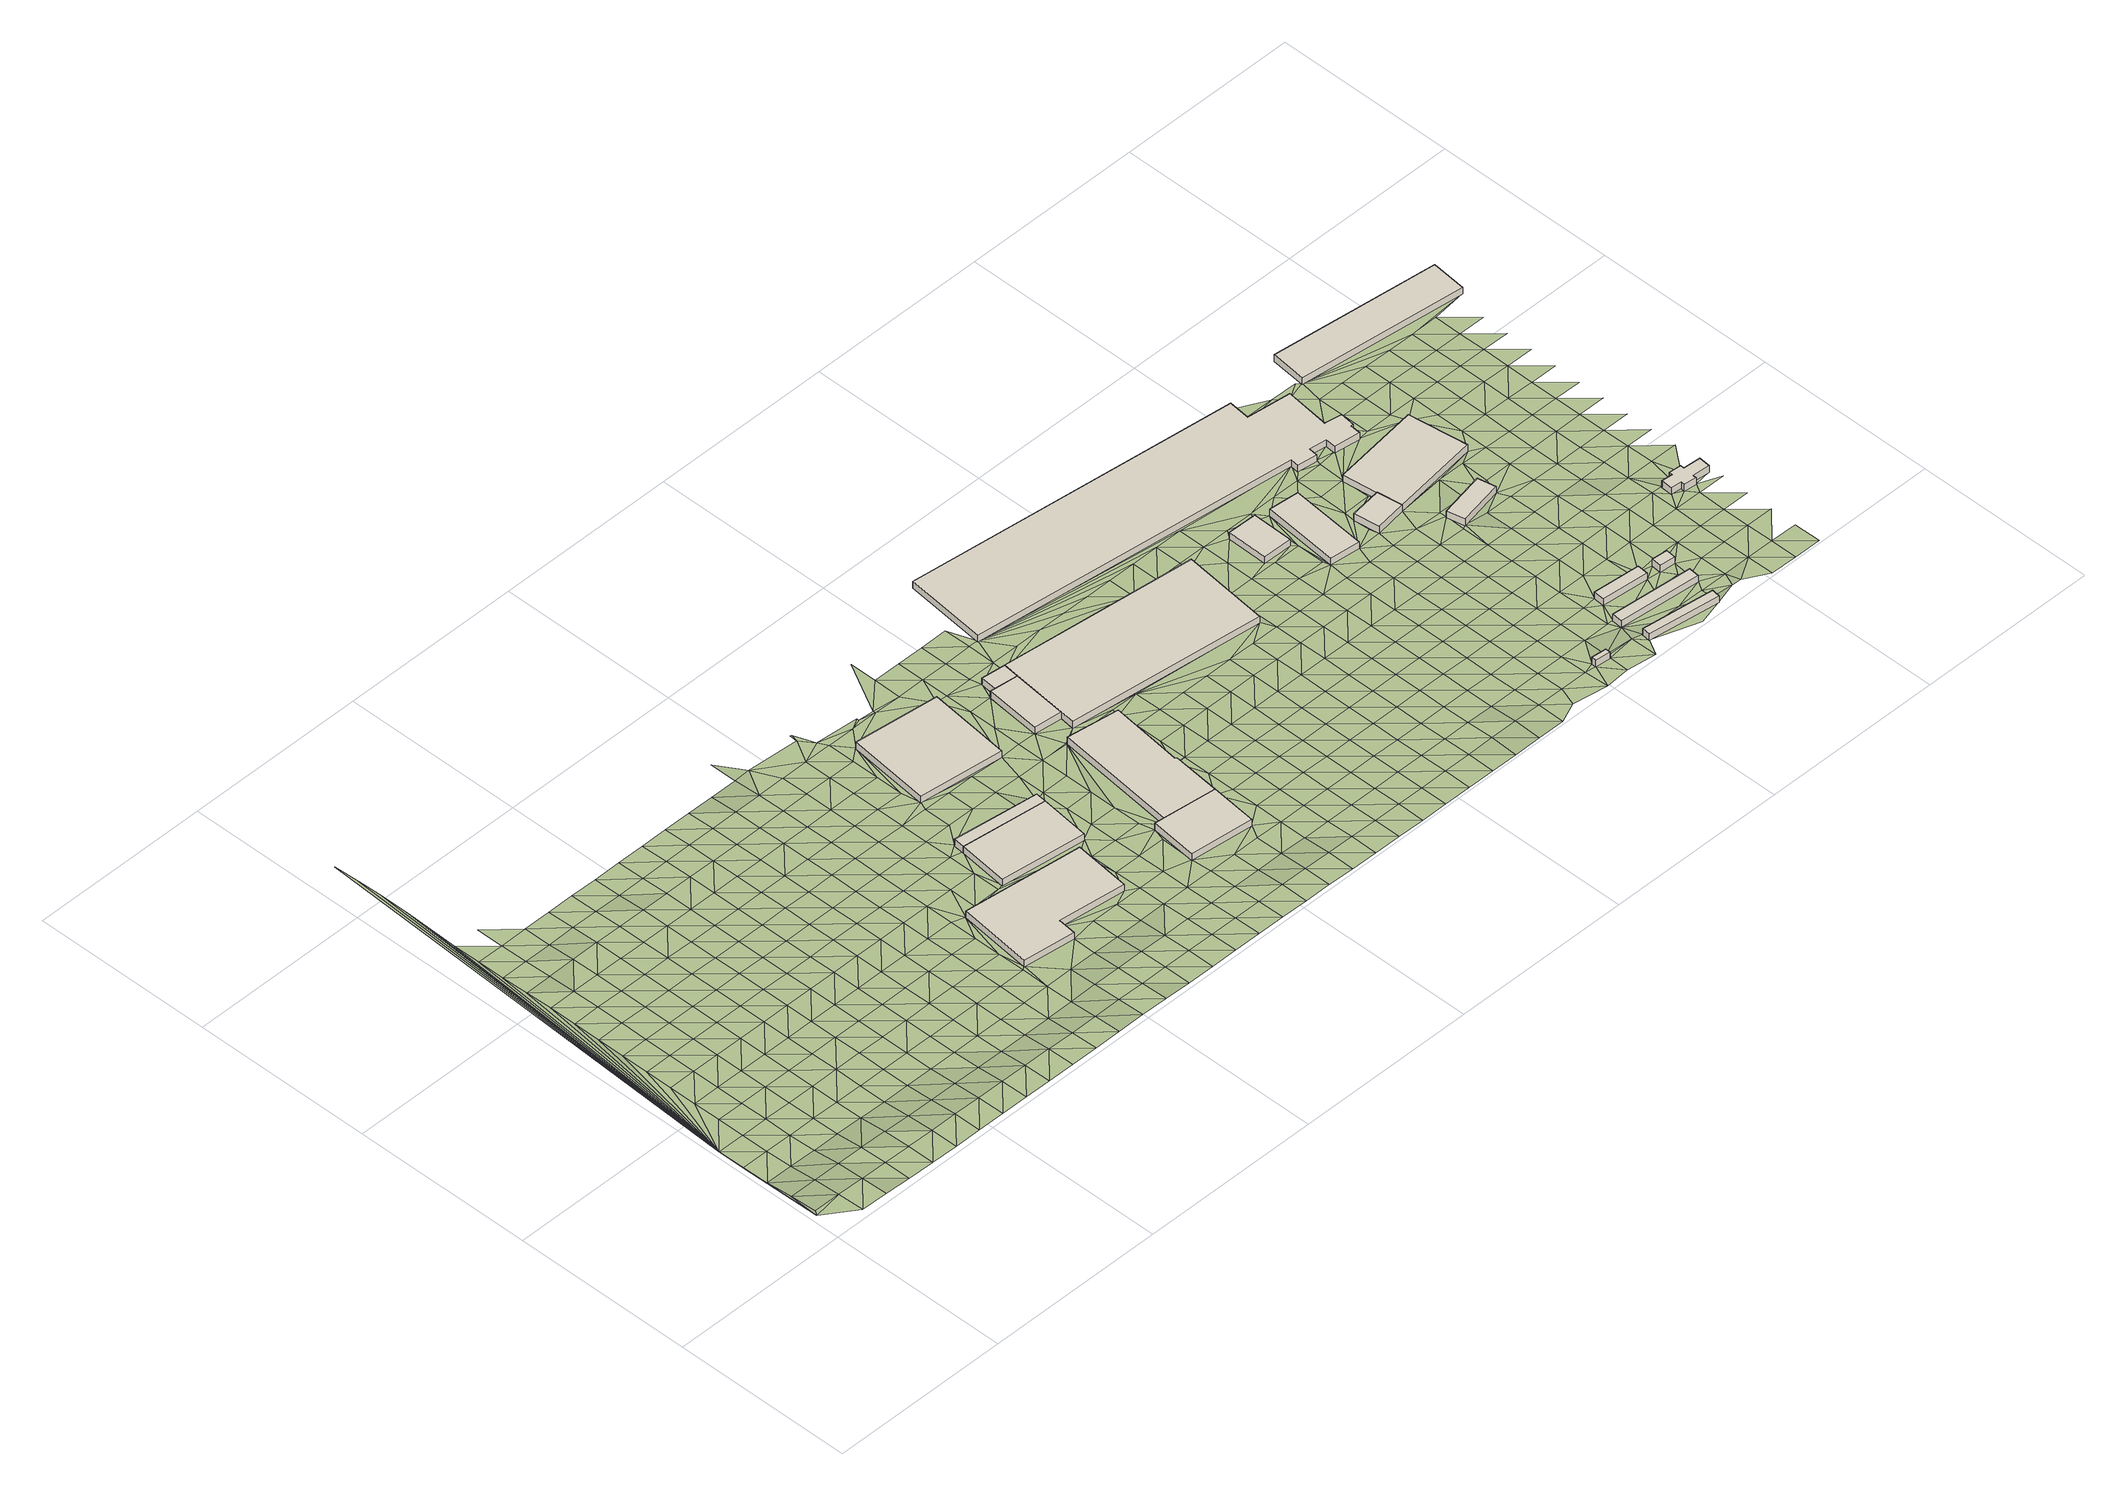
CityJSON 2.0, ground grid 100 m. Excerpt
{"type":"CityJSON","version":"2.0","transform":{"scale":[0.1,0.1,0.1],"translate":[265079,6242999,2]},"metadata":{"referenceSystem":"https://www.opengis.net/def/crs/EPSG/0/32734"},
"CityObjects":{
"building1":{"type":"Building","attributes":{"building":"yes","building:levels":1,"building_height":4.1,"plus_code":"4FRW3FF6+9C6","ground_height":4.36,"roof_height":8.46},"geometry":[{"type":"Solid","lod":"1","boundaries":[[[[0,1,2,3]],[[1,4,5,2]],[[4,6,7,5]],[[6,8,9,7]],[[8,10,11,9]],[[10,0,3,11]],[[3,2,5,7,9,11]],[[10,8,6,4,1,0]]]]}]},
"building2":{"type":"Building","attributes":{"building":"yes","building:levels":1,"building_height":4.1,"plus_code":"4FRW3FF6+FFX","ground_height":3.82,"roof_height":7.92},"geometry":[{"type":"Solid","lod":"1","boundaries":[[[[12,13,14,15]],[[13,16,17,14]],[[16,18,19,17]],[[18,12,15,19]],[[15,14,17,19]],[[18,16,13,12]]]]}]},
"building3":{"type":"Building","attributes":{"building":"yes","building:levels":1,"building_height":4.1,"plus_code":"4FRW3FF6+HG2","ground_height":3.82,"roof_height":7.92},"geometry":[{"type":"Solid","lod":"1","boundaries":[[[[13,12,15,14]],[[12,20,21,15]],[[20,22,23,21]],[[22,13,14,23]],[[14,15,21,23]],[[22,20,12,13]]]]}]},
"building4":{"type":"Building","attributes":{"building":"yes","building:levels":1,"building_height":4.1,"plus_code":"4FRW3FF6+QH3","ground_height":3.85,"roof_height":7.95},"geometry":[{"type":"Solid","lod":"1","boundaries":[[[[24,25,26,27]],[[25,28,29,26]],[[28,30,31,29]],[[30,24,27,31]],[[27,26,29,31]],[[30,28,25,24]]]]}]},
"building5":{"type":"Building","attributes":{"building":"yes","building:levels":1,"building_height":4.1,"plus_code":"4FRW3FF6+8Q3","ground_height":4.17,"roof_height":8.27},"geometry":[{"type":"Solid","lod":"1","boundaries":[[[[32,33,34,35]],[[33,36,37,34]],[[36,38,39,37]],[[38,40,41,39]],[[40,32,35,41]],[[35,34,37,39,41]],[[40,38,36,33,32]]]]}]},
"building6":{"type":"Building","attributes":{"building":"yes","building:levels":1,"building_height":4.1,"plus_code":"4FRW3FF6+GR7","ground_height":4.14,"roof_height":8.24},"geometry":[{"type":"Solid","lod":"1","boundaries":[[[[42,43,44,45]],[[43,46,47,44]],[[46,48,49,47]],[[48,50,51,49]],[[50,52,53,51]],[[52,42,45,53]],[[45,44,47,49,51,53]],[[52,50,48,46,43,42]]]]}]},
"building7":{"type":"Building","attributes":{"building":"yes","building:levels":1,"building_height":4.1,"plus_code":"4FRW3FF6+PQ8","ground_height":3.9,"roof_height":8},"geometry":[{"type":"Solid","lod":"1","boundaries":[[[[54,55,56,57]],[[55,58,59,56]],[[58,60,61,59]],[[60,62,63,61]],[[62,54,57,63]],[[57,56,59,61,63]],[[62,60,58,55,54]]]]}]},
"building8":{"type":"Building","attributes":{"building":"yes","building:levels":1,"building_height":4.1,"plus_code":"4FRW3FF6+QRJ","ground_height":3.86,"roof_height":7.96},"geometry":[{"type":"Solid","lod":"1","boundaries":[[[[64,65,66,67]],[[65,58,59,66]],[[58,55,56,59]],[[55,64,67,56]],[[67,66,59,56]],[[55,58,65,64]]]]}]},
"building9":{"type":"Building","attributes":{"building":"yes","building:levels":1,"building_height":4.1,"plus_code":"4FRW3FF7+M3R","ground_height":4.06,"roof_height":8.16},"geometry":[{"type":"Solid","lod":"1","boundaries":[[[[68,69,70,71]],[[69,72,73,70]],[[72,74,75,73]],[[74,76,77,75]],[[76,78,79,77]],[[78,68,71,79]],[[71,70,73,75,77,79]],[[78,76,74,72,69,68]]]]}]},
"building10":{"type":"Building","attributes":{"building":"industrial","building:levels":1,"building_height":4.1,"plus_code":"4FRW3FF7+V8M","ground_height":3.61,"roof_height":7.71},"geometry":[{"type":"Solid","lod":"1","boundaries":[[[[80,81,82,83]],[[81,84,85,82]],[[84,86,87,85]],[[86,88,89,87]],[[88,90,91,89]],[[90,92,93,91]],[[92,94,95,93]],[[94,96,97,95]],[[96,98,99,97]],[[98,100,101,99]],[[100,102,103,101]],[[102,104,105,103]],[[104,106,107,105]],[[106,108,109,107]],[[108,110,111,109]],[[110,80,83,111]],[[83,82,85,87,89,91,93,95,97,99,101,103,105,107,109,111]],[[110,108,106,104,102,100,98,96,94,92,90,88,86,84,81,80]]]]}]},
"building11":{"type":"Building","attributes":{"building":"industrial","building:levels":1,"building_height":4.1,"plus_code":"4FRW3FF7+MCX","ground_height":4.01,"roof_height":8.11},"geometry":[{"type":"Solid","lod":"1","boundaries":[[[[112,113,114,115]],[[113,116,117,114]],[[116,118,119,117]],[[118,112,115,119]],[[115,114,117,119]],[[118,116,113,112]]]]}]},
"building12":{"type":"Building","attributes":{"building":"transportation","building:levels":1,"amenity":"shelter","building_height":4.1,"plus_code":"4FRW3FF7+4J5","ground_height":4.28,"roof_height":8.38},"geometry":[{"type":"Solid","lod":"1","boundaries":[[[[120,121,122,123]],[[121,124,125,122]],[[124,126,127,125]],[[126,120,123,127]],[[123,122,125,127]],[[126,124,121,120]]]]}]},
"building13":{"type":"Building","attributes":{"building":"industrial","building:levels":1,"building_height":4.1,"plus_code":"4FRW3FF7+MG4","ground_height":3.97,"roof_height":8.07},"geometry":[{"type":"Solid","lod":"1","boundaries":[[[[128,129,130,131]],[[129,132,133,130]],[[132,134,135,133]],[[134,128,131,135]],[[131,130,133,135]],[[134,132,129,128]]]]}]},
"building14":{"type":"Building","attributes":{"building":"industrial","building:levels":1,"building_height":4.1,"plus_code":"4FRW3FF7+JJ5","ground_height":3.9,"roof_height":8},"geometry":[{"type":"Solid","lod":"1","boundaries":[[[[136,137,138,139]],[[137,140,141,138]],[[140,142,143,141]],[[142,144,145,143]],[[144,136,139,145]],[[139,138,141,143,145]],[[144,142,140,137,136]]]]}]},
"building15":{"type":"Building","attributes":{"building":"transportation","building:levels":1,"amenity":"shelter","building_height":4.1,"plus_code":"4FRW3FF7+3RG","ground_height":4.15,"roof_height":8.25},"geometry":[{"type":"Solid","lod":"1","boundaries":[[[[146,147,148,149]],[[147,150,151,148]],[[150,152,153,151]],[[152,146,149,153]],[[149,148,151,153]],[[152,150,147,146]]]]}]},
"building16":{"type":"Building","attributes":{"building":"transportation","building:levels":1,"amenity":"shelter","building_height":4.1,"plus_code":"4FRW3FF7+5RV","ground_height":3.87,"roof_height":7.97},"geometry":[{"type":"Solid","lod":"1","boundaries":[[[[154,155,156,157]],[[155,158,159,156]],[[158,160,161,159]],[[160,154,157,161]],[[157,156,159,161]],[[160,158,155,154]]]]}]},
"building17":{"type":"Building","attributes":{"building":"transportation","building:levels":1,"amenity":"shelter","building_height":4.1,"plus_code":"4FRW3FF7+4RP","ground_height":3.95,"roof_height":8.05},"geometry":[{"type":"Solid","lod":"1","boundaries":[[[[162,163,164,165]],[[163,166,167,164]],[[166,168,169,167]],[[168,162,165,169]],[[165,164,167,169]],[[168,166,163,162]]]]}]},
"building18":{"type":"Building","attributes":{"building":"industrial","building:levels":1,"building_height":4.1,"plus_code":"4FRW3FF7+GQ5","ground_height":3.14,"roof_height":7.24},"geometry":[{"type":"Solid","lod":"1","boundaries":[[[[170,171,172,173]],[[171,174,175,172]],[[174,176,177,175]],[[176,170,173,177]],[[173,172,175,177]],[[176,174,171,170]]]]}]},
"building19":{"type":"Building","attributes":{"building":"transportation","building:levels":1,"amenity":"shelter","building_height":4.1,"plus_code":"4FRW3FF7+5WM","ground_height":3.84,"roof_height":7.94},"geometry":[{"type":"Solid","lod":"1","boundaries":[[[[178,179,180,181]],[[179,182,183,180]],[[182,184,185,183]],[[184,178,181,185]],[[181,180,183,185]],[[184,182,179,178]]]]}]},
"building20":{"type":"Building","attributes":{"building":"industrial","building:levels":1,"building_height":4.1,"plus_code":"4FRW3FF7+MQ8","ground_height":3.53,"roof_height":7.63},"geometry":[{"type":"Solid","lod":"1","boundaries":[[[[186,187,188,189]],[[187,190,191,188]],[[190,192,193,191]],[[192,194,195,193]],[[194,186,189,195]],[[189,188,191,193,195]],[[194,192,190,187,186]]]]}]},
"building21":{"type":"Building","attributes":{"building":"train_station","building:levels":1,"building_height":4.1,"plus_code":"4FRW3FF8+74W","ground_height":3.9,"roof_height":8},"geometry":[{"type":"Solid","lod":"1","boundaries":[[[[196,197,198,199]],[[197,200,201,198]],[[200,202,203,201]],[[202,204,205,203]],[[204,206,207,205]],[[206,208,209,207]],[[208,210,211,209]],[[210,212,213,211]],[[212,214,215,213]],[[214,216,217,215]],[[216,218,219,217]],[[218,196,199,219]],[[199,198,201,203,205,207,209,211,213,215,217,219]],[[218,216,214,212,210,208,206,204,202,200,197,196]]]]}]},
"building22":{"type":"Building","attributes":{"building":"industrial","building:levels":1,"building_height":4.1,"plus_code":"4FRW3FF8+W28","ground_height":3.38,"roof_height":7.48},"geometry":[{"type":"Solid","lod":"1","boundaries":[[[[220,221,222,223]],[[221,224,225,222]],[[224,226,227,225]],[[226,220,223,227]],[[223,222,225,227]],[[226,224,221,220]]]]}]},
"terrain1":{"type":"TINRelief","geometry":[{"type":"CompositeSurface","lod":"1","boundaries":[[[228,229,230]],[[228,230,231]],[[229,228,232]],[[229,232,230]],[[231,233,228]],[[232,228,234]],[[235,228,233]],[[236,231,230]],[[236,230,232]],[[233,231,237]],[[231,236,238]],[[234,239,232]],[[237,235,233]],[[237,231,238]],[[232,239,236]],[[234,240,239]],[[236,241,238]],[[235,237,242]],[[236,239,241]],[[235,242,243]],[[237,238,244]],[[240,245,239]],[[246,235,243]],[[241,247,238]],[[244,242,237]],[[235,246,248]],[[244,238,247]],[[239,249,241]],[[235,248,250]],[[249,239,245]],[[243,242,251]],[[247,241,252]],[[253,235,250]],[[251,242,244]],[[252,241,249]],[[254,246,243]],[[235,253,255]],[[247,256,244]],[[251,254,243]],[[249,245,257]],[[255,258,235]],[[247,252,256]],[[248,246,259]],[[260,251,244]],[[258,261,235]],[[254,262,246]],[[263,252,249]],[[260,244,256]],[[248,259,250]],[[235,261,264]],[[259,246,262]],[[263,249,257]],[[254,251,265]],[[264,266,235]],[[251,260,267]],[[250,268,253]],[[256,252,269]],[[252,263,270]],[[262,254,265]],[[266,271,235]],[[268,250,259]],[[251,267,265]],[[260,256,269]],[[252,270,269]],[[255,253,272]],[[271,273,235]],[[263,257,274]],[[253,268,272]],[[259,262,275]],[[273,276,235]],[[265,277,262]],[[258,255,278]],[[267,260,279]],[[270,263,274]],[[269,280,260]],[[281,274,257]],[[268,259,275]],[[276,282,235]],[[272,278,255]],[[275,262,277]],[[267,279,265]],[[260,280,279]],[[261,258,283]],[[270,284,269]],[[282,285,235]],[[268,286,272]],[[258,278,283]],[[274,284,270]],[[287,277,265]],[[235,285,288]],[[286,268,275]],[[289,264,261]],[[280,269,290]],[[265,279,287]],[[278,272,291]],[[288,292,235]],[[283,289,261]],[[284,290,269]],[[293,274,281]],[[291,272,286]],[[294,266,264]],[[275,277,295]],[[287,296,277]],[[278,297,283]],[[280,298,279]],[[274,293,284]],[[289,294,264]],[[290,299,280]],[[293,281,300]],[[286,275,295]],[[297,278,291]],[[295,277,296]],[[271,266,301]],[[287,279,298]],[[280,299,298]],[[289,283,302]],[[290,284,303]],[[294,301,266]],[[291,286,304]],[[297,302,283]],[[284,293,303]],[[305,273,271]],[[306,296,287]],[[304,286,295]],[[299,290,307]],[[301,305,271]],[[306,287,298]],[[308,294,289]],[[291,309,297]],[[289,302,310]],[[303,307,290]],[[293,300,311]],[[309,291,304]],[[294,308,301]],[[295,296,312]],[[298,299,313]],[[289,310,308]],[[296,306,314]],[[302,297,315]],[[293,311,303]],[[299,307,313]],[[311,300,316]],[[304,295,312]],[[315,297,309]],[[312,296,314]],[[305,301,317]],[[302,318,310]],[[306,298,319]],[[307,303,320]],[[301,308,317]],[[313,321,298]],[[309,304,322]],[[302,315,318]],[[320,303,311]],[[323,324,305]],[[319,314,306]],[[322,304,312]],[[319,298,321]],[[307,325,313]],[[317,323,305]],[[308,310,326]],[[309,327,315]],[[318,328,310]],[[325,307,320]],[[329,311,316]],[[327,309,322]],[[308,326,317]],[[330,312,314]],[[321,313,331]],[[310,328,326]],[[314,319,332]],[[315,333,318]],[[311,329,320]],[[331,313,325]],[[329,316,334]],[[312,330,322]],[[333,315,327]],[[330,314,332]],[[317,335,323]],[[321,336,319]],[[328,318,337]],[[325,320,338]],[[335,317,326]],[[336,321,331]],[[327,322,339]],[[337,318,333]],[[320,329,338]],[[340,332,319]],[[322,330,339]],[[328,341,326]],[[331,325,342]],[[335,343,323]],[[319,336,340]],[[344,333,327]],[[341,328,337]],[[338,342,325]],[[329,334,345]],[[339,344,327]],[[326,346,335]],[[330,332,347]],[[332,340,348]],[[333,349,337]],[[336,331,350]],[[329,345,338]],[[346,326,341]],[[331,342,351]],[[345,334,352]],[[330,347,339]],[[344,349,333]],[[347,332,348]],[[343,335,353]],[[336,350,340]],[[331,351,350]],[[342,338,354]],[[353,335,346]],[[341,337,355]],[[339,356,344]],[[349,357,337]],[[354,338,345]],[[340,358,348]],[[356,339,347]],[[346,341,355]],[[351,342,359]],[[360,343,353]],[[337,357,355]],[[340,350,358]],[[349,344,361]],[[359,342,354]],[[362,345,352]],[[344,356,361]],[[353,346,363]],[[347,348,364]],[[351,365,350]],[[358,366,348]],[[357,349,367]],[[345,362,354]],[[355,363,346]],[[365,351,359]],[[362,352,368]],[[356,347,364]],[[361,367,349]],[[364,348,366]],[[353,369,360]],[[350,370,358]],[[355,357,371]],[[359,354,372]],[[363,369,353]],[[365,370,350]],[[356,373,361]],[[357,367,371]],[[354,362,372]],[[366,358,374]],[[373,356,364]],[[375,363,355]],[[369,376,360]],[[370,374,358]],[[367,361,377]],[[365,359,378]],[[362,368,379]],[[371,375,355]],[[372,380,359]],[[377,361,373]],[[381,369,363]],[[364,366,382]],[[370,365,378]],[[374,383,366]],[[378,359,380]],[[367,384,371]],[[372,362,385]],[[375,381,363]],[[373,364,382]],[[384,367,377]],[[382,366,383]],[[385,362,379]],[[376,369,386]],[[375,371,387]],[[374,370,388]],[[389,380,372]],[[381,386,369]],[[378,390,370]],[[377,373,391]],[[384,387,371]],[[389,372,385]],[[383,374,388]],[[391,373,382]],[[370,390,388]],[[378,380,392]],[[386,393,376]],[[394,381,375]],[[377,395,384]],[[385,379,396]],[[375,387,397]],[[392,380,389]],[[395,377,391]],[[381,394,386]],[[382,383,398]],[[399,390,378]],[[375,397,394]],[[388,400,383]],[[387,384,401]],[[389,385,402]],[[399,378,392]],[[391,382,398]],[[401,384,395]],[[400,398,383]],[[396,402,385]],[[393,386,403]],[[388,390,404]],[[387,405,397]],[[386,394,403]],[[404,390,399]],[[395,391,406]],[[407,392,389]],[[387,401,405]],[[389,402,408]],[[409,400,388]],[[406,391,398]],[[392,407,399]],[[403,410,393]],[[409,388,404]],[[389,408,407]],[[394,397,411]],[[395,412,401]],[[402,396,413]],[[405,414,397]],[[412,395,406]],[[394,411,403]],[[415,398,400]],[[404,399,416]],[[397,414,411]],[[417,400,409]],[[401,418,405]],[[402,419,408]],[[399,407,416]],[[398,415,406]],[[418,401,412]],[[415,400,417]],[[402,413,419]],[[403,420,410]],[[421,409,404]],[[414,405,422]],[[420,403,411]],[[416,421,404]],[[412,406,423]],[[407,408,424]],[[407,425,416]],[[422,405,418]],[[419,426,408]],[[409,427,417]],[[406,415,423]],[[414,428,411]],[[425,421,416]],[[420,429,410]],[[421,427,409]],[[408,426,424]],[[424,425,407]],[[430,418,412]],[[413,431,419]],[[428,414,422]],[[423,430,412]],[[411,432,420]],[[415,417,433]],[[427,434,417]],[[418,435,422]],[[426,419,436]],[[432,411,428]],[[425,437,421]],[[415,433,423]],[[430,435,418]],[[433,417,434]],[[436,419,431]],[[429,420,438]],[[437,427,421]],[[426,439,424]],[[438,420,432]],[[440,428,422]],[[423,441,430]],[[437,434,427]],[[424,442,425]],[[435,443,422]],[[439,426,436]],[[441,423,433]],[[432,428,440]],[[433,434,437]],[[444,429,438]],[[422,443,440]],[[435,430,445]],[[436,431,446]],[[447,424,439]],[[430,441,445]],[[438,432,448]],[[442,424,447]],[[443,435,449]],[[436,450,439]],[[440,448,432]],[[433,437,451]],[[441,433,451]],[[445,449,435]],[[446,450,436]],[[438,452,444]],[[451,437,453]],[[443,454,440]],[[447,439,455]],[[448,452,438]],[[441,456,445]],[[443,449,454]],[[450,455,439]],[[457,453,437]],[[456,441,451]],[[448,440,458]],[[442,447,459]],[[452,460,444]],[[449,445,461]],[[462,450,446]],[[458,440,454]],[[447,455,459]],[[461,445,456]],[[442,463,464]],[[452,448,465]],[[451,453,466]],[[449,467,454]],[[450,468,455]],[[458,465,448]],[[459,463,442]],[[456,451,466]],[[467,449,461]],[[466,453,457]],[[462,468,450]],[[469,460,452]],[[470,458,454]],[[459,455,471]],[[465,469,452]],[[461,456,472]],[[467,470,454]],[[468,471,455]],[[472,456,466]],[[466,457,473]],[[463,474,464]],[[475,465,458]],[[476,463,459]],[[469,477,460]],[[461,478,467]],[[468,462,479]],[[10,457,437]],[[475,458,470]],[[471,476,459]],[[478,461,472]],[[480,466,473]],[[481,469,465]],[[470,467,482]],[[468,483,471]],[[472,466,480]],[[465,475,481]],[[476,474,463]],[[484,464,474]],[[482,467,478]],[[483,468,479]],[[477,469,485]],[[478,472,486]],[[470,487,475]],[[472,480,486]],[[10,473,457]],[[469,481,488]],[[489,477,485]],[[469,488,485]],[[476,471,490]],[[470,482,487]],[[483,491,471]],[[490,474,476]],[[471,491,490]],[[492,478,486]],[[481,475,493]],[[478,492,482]],[[479,494,483]],[[487,495,475]],[[488,481,493]],[[493,475,495]],[[491,483,496]],[[474,497,484]],[[490,497,474]],[[488,498,485]],[[482,499,487]],[[492,500,482]],[[494,496,483]],[[495,487,501]],[[491,502,490]],[[482,500,499]],[[498,488,493]],[[503,492,486]],[[504,473,10]],[[491,496,502]],[[497,505,484]],[[487,499,501]],[[495,506,493]],[[497,490,507]],[[485,498,508]],[[484,505,10]],[[492,503,500]],[[496,494,509]],[[501,506,495]],[[502,507,490]],[[493,510,498]],[[505,497,511]],[[503,486,512]],[[513,10,505]],[[500,514,499]],[[496,515,502]],[[510,493,506]],[[511,497,507]],[[514,500,503]],[[515,496,509]],[[516,513,505]],[[504,10,513]],[[517,501,499]],[[507,502,518]],[[519,508,498]],[[510,520,498]],[[511,516,505]],[[512,486,20]],[[517,506,501]],[[498,520,519]],[[518,502,515]],[[517,510,506]],[[521,508,522]],[[504,513,523]],[[519,522,508]],[[516,523,513]],[[524,499,514]],[[511,507,525]],[[526,514,503]],[[515,509,527]],[[528,507,518]],[[520,510,517]],[[526,503,512]],[[525,507,528]],[[516,511,529]],[[515,530,518]],[[523,531,504]],[[519,520,532]],[[524,514,526]],[[527,530,515]],[[520,517,532]],[[511,525,529]],[[504,531,533]],[[504,533,12]],[[526,512,20]],[[36,523,516]],[[528,518,534]],[[524,28,499]],[[530,534,518]],[[523,535,531]],[[529,36,516]],[[528,536,525]],[[532,537,519]],[[20,12,538]],[[538,12,533]],[[20,539,526]],[[526,539,524]],[[540,530,527]],[[529,525,36]],[[36,535,523]],[[534,536,528]],[[532,517,541]],[[533,531,542]],[[538,539,20]],[[535,543,531]],[[534,530,544]],[[537,532,545]],[[542,538,533]],[[543,542,531]],[[530,540,544]],[[36,33,535]],[[539,28,524]],[[532,541,545]],[[535,33,543]],[[546,536,534]],[[525,536,547]],[[534,544,546]],[[539,538,548]],[[538,542,549]],[[541,550,545]],[[541,517,551]],[[544,540,552]],[[538,549,548]],[[536,546,553]],[[548,28,539]],[[553,547,536]],[[554,546,544]],[[52,543,33]],[[555,550,541]],[[543,52,542]],[[554,544,552]],[[28,548,556]],[[542,52,549]],[[553,546,557]],[[556,558,28]],[[559,546,554]],[[549,52,548]],[[541,551,555]],[[555,560,550]],[[28,558,561]],[[546,559,557]],[[547,553,557]],[[28,561,551]],[[548,562,556]],[[552,563,554]],[[560,564,550]],[[558,556,562]],[[562,548,565]],[[565,548,52]],[[559,554,566]],[[567,547,557]],[[567,568,547]],[[563,566,554]],[[551,569,555]],[[555,569,560]],[[561,570,551]],[[559,571,557]],[[558,60,561]],[[60,558,562]],[[570,569,551]],[[571,559,566]],[[565,572,562]],[[572,565,52]],[[573,568,567]],[[561,60,570]],[[567,557,574]],[[569,575,560]],[[566,563,576]],[[577,568,573]],[[574,557,571]],[[572,578,562]],[[579,568,577]],[[580,572,52]],[[569,570,581]],[[573,567,582]],[[570,60,65]],[[571,566,583]],[[582,567,574]],[[584,579,585]],[[65,581,570]],[[60,58,586]],[[576,583,566]],[[577,585,579]],[[587,575,569]],[[573,588,577]],[[52,589,580]],[[65,60,586]],[[58,65,586]],[[574,571,590]],[[581,587,569]],[[588,573,582]],[[591,584,585]],[[583,590,571]],[[592,572,580]],[[585,577,593]],[[591,594,584]],[[574,595,582]],[[587,596,575]],[[593,577,588]],[[584,594,589]],[[583,576,597]],[[590,595,574]],[[581,65,598]],[[589,592,580]],[[598,587,581]],[[591,585,599]],[[588,582,600]],[[601,585,593]],[[583,602,590]],[[595,600,582]],[[65,68,598]],[[594,591,599]],[[599,585,601]],[[602,583,597]],[[572,592,603]],[[596,587,604]],[[588,605,593]],[[595,590,606]],[[598,604,587]],[[600,605,588]],[[589,594,607]],[[606,590,602]],[[601,593,608]],[[607,594,599]],[[592,589,603]],[[595,609,600]],[[604,610,596]],[[605,608,593]],[[597,611,602]],[[609,595,606]],[[68,612,598]],[[603,589,607]],[[604,598,613]],[[599,601,614]],[[605,600,615]],[[608,616,601]],[[610,604,613]],[[606,602,617]],[[598,612,613]],[[615,600,609]],[[607,599,614]],[[616,614,601]],[[617,602,611]],[[605,618,608]],[[606,619,609]],[[618,605,615]],[[603,607,620]],[[621,612,68]],[[619,606,617]],[[616,608,622]],[[620,607,614]],[[623,615,609]],[[622,608,618]],[[612,621,613]],[[617,611,624]],[[623,609,619]],[[625,614,616]],[[618,615,626]],[[627,616,622]],[[617,628,619]],[[623,626,615]],[[603,629,572]],[[630,603,620]],[[614,625,620]],[[625,616,627]],[[628,617,624]],[[631,622,618]],[[632,623,619]],[[626,631,618]],[[613,621,633]],[[632,619,628]],[[622,634,627]],[[620,625,630]],[[626,623,635]],[[631,634,622]],[[68,636,621]],[[628,624,637]],[[638,603,630]],[[632,635,623]],[[625,627,639]],[[640,631,626]],[[634,641,627]],[[642,632,628]],[[643,613,633]],[[635,640,626]],[[625,639,630]],[[639,627,641]],[[642,628,637]],[[634,631,644]],[[632,645,635]],[[640,644,631]],[[642,645,632]],[[646,641,634]],[[638,630,639]],[[640,635,647]],[[644,646,634]],[[648,613,643]],[[633,621,636]],[[649,642,637]],[[629,603,638]],[[647,635,645]],[[639,641,650]],[[640,651,644]],[[646,652,641]],[[645,642,653]],[[651,640,647]],[[638,639,650]],[[652,650,641]],[[649,653,642]],[[646,644,654]],[[636,68,78]],[[645,655,647]],[[654,644,651]],[[656,613,648]],[[636,643,633]],[[653,655,645]],[[646,657,652]],[[658,638,650]],[[651,647,659]],[[657,646,654]],[[653,649,660]],[[659,647,655]],[[650,652,661]],[[651,662,654]],[[663,652,657]],[[638,658,629]],[[653,664,655]],[[613,656,665]],[[636,648,643]],[[662,651,659]],[[658,650,661]],[[652,663,661]],[[664,653,660]],[[657,654,666]],[[659,655,667]],[[666,654,662]],[[667,655,664]],[[657,668,663]],[[669,658,661]],[[659,670,662]],[[658,669,629]],[[666,668,657]],[[613,665,671]],[[656,648,636]],[[664,660,672]],[[670,659,667]],[[661,663,673]],[[666,662,674]],[[636,675,656]],[[676,663,668]],[[664,677,667]],[[674,662,670]],[[629,669,678]],[[669,661,673]],[[663,676,673]],[[672,677,664]],[[675,636,78]],[[679,668,666]],[[680,629,678]],[[670,667,681]],[[674,679,666]],[[669,682,678]],[[681,667,677]],[[683,676,668]],[[682,669,673]],[[78,629,680]],[[670,684,674]],[[683,668,679]],[[677,672,685]],[[656,675,665]],[[680,678,686]],[[684,670,681]],[[686,678,682]],[[78,687,675]],[[673,676,688]],[[679,674,689]],[[675,687,665]],[[683,690,676]],[[677,691,681]],[[689,674,684]],[[685,691,677]],[[682,673,688]],[[692,680,686]],[[676,690,688]],[[693,683,679]],[[680,694,78]],[[695,684,681]],[[694,680,692]],[[693,679,689]],[[696,686,682]],[[613,671,697]],[[695,681,691]],[[698,690,683]],[[687,78,699]],[[696,682,688]],[[687,699,665]],[[689,684,700]],[[693,698,683]],[[691,685,701]],[[702,692,686]],[[700,684,695]],[[699,78,694]],[[702,686,696]],[[688,690,703]],[[704,693,689]],[[698,705,690]],[[706,694,692]],[[695,691,707]],[[671,665,699]],[[704,689,700]],[[696,688,703]],[[708,692,702]],[[690,705,703]],[[701,707,691]],[[706,692,708]],[[698,693,709]],[[699,694,710]],[[695,711,700]],[[709,693,704]],[[706,710,694]],[[707,711,695]],[[129,702,696]],[[712,705,698]],[[713,696,703]],[[671,699,714]],[[704,700,715]],[[707,701,126]],[[712,698,709]],[[716,708,702]],[[699,710,714]],[[696,713,129]],[[700,711,715]],[[708,118,706]],[[707,124,711]],[[701,717,126]],[[124,707,126]],[[718,703,705]],[[704,719,709]],[[702,129,716]],[[720,705,712]],[[715,719,704]],[[703,718,713]],[[721,708,716]],[[718,705,720]],[[118,708,721]],[[722,712,709]],[[723,126,717]],[[711,124,724]],[[714,725,671]],[[711,724,715]],[[714,710,112]],[[719,722,709]],[[721,716,129]],[[129,713,726]],[[124,727,724]],[[712,728,720]],[[727,723,729]],[[718,726,713]],[[719,715,730]],[[731,118,721]],[[722,728,712]],[[717,732,723]],[[129,128,721]],[[730,715,724]],[[118,731,112]],[[112,725,714]],[[733,718,720]],[[132,129,726]],[[729,723,734]],[[727,729,734]],[[722,719,735]],[[128,731,721]],[[728,733,720]],[[730,735,719]],[[112,731,128]],[[736,726,718]],[[723,732,734]],[[724,727,737]],[[725,112,128]],[[722,738,728]],[[733,736,718]],[[730,724,739]],[[722,735,738]],[[727,734,737]],[[740,132,726]],[[697,671,725]],[[733,728,741]],[[736,740,726]],[[742,734,732]],[[724,737,739]],[[128,743,725]],[[730,744,735]],[[728,738,741]],[[730,739,744]],[[745,734,742]],[[746,736,733]],[[745,737,734]],[[142,132,740]],[[741,746,733]],[[747,132,142]],[[739,737,748]],[[128,134,743]],[[735,749,738]],[[140,132,747]],[[744,750,735]],[[736,751,740]],[[140,752,132]],[[132,752,134]],[[737,745,753]],[[158,739,748]],[[744,739,158]],[[738,749,741]],[[746,751,736]],[[749,735,750]],[[747,142,140]],[[743,697,725]],[[740,754,142]],[[155,750,744]],[[158,155,744]],[[158,748,755]],[[741,756,746]],[[751,754,740]],[[757,743,134]],[[752,758,134]],[[756,741,749]],[[759,737,753]],[[751,746,760]],[[758,757,134]],[[752,140,761]],[[155,762,750]],[[754,144,142]],[[746,756,760]],[[745,152,753]],[[750,763,749]],[[697,743,757]],[[764,758,752]],[[765,766,742]],[[767,754,751]],[[140,768,761]],[[756,749,763]],[[755,160,158]],[[760,769,751]],[[763,750,762]],[[764,757,758]],[[748,168,755]],[[764,752,761]],[[767,751,769]],[[762,155,770]],[[771,737,759]],[[754,772,144]],[[757,773,697]],[[756,774,760]],[[753,152,759]],[[772,754,767]],[[769,760,775]],[[757,776,773]],[[774,756,763]],[[755,777,160]],[[768,764,761]],[[757,764,776]],[[154,770,155]],[[775,767,769]],[[775,760,778]],[[755,168,777]],[[778,760,774]],[[779,773,776]],[[763,762,780]],[[770,781,762]],[[144,782,136]],[[783,759,152]],[[763,780,774]],[[144,772,782]],[[781,780,762]],[[777,784,160]],[[767,785,772]],[[776,764,786]],[[775,778,787]],[[783,771,759]],[[781,770,154]],[[776,786,779]],[[788,784,777]],[[178,154,160]],[[778,774,789]],[[790,779,791]],[[168,788,777]],[[160,784,178]],[[764,792,786]],[[789,774,780]],[[152,766,793]],[[787,176,775]],[[779,786,791]],[[785,782,772]],[[783,152,793]],[[781,154,794]],[[795,787,778]],[[796,154,178]],[[767,170,785]],[[792,764,797]],[[789,795,778]],[[784,788,798]],[[799,800,801]],[[802,771,783]],[[781,803,780]],[[796,794,154]],[[798,788,168]],[[793,802,783]],[[771,802,168]],[[178,184,796]],[[190,136,782]],[[803,789,780]],[[795,804,787]],[[803,781,794]],[[797,786,792]],[[782,785,170]],[[800,805,801]],[[804,176,787]],[[798,168,806]],[[799,801,805]],[[793,807,802]],[[168,802,806]],[[796,184,808]],[[795,789,809]],[[794,796,808]],[[810,797,764]],[[798,808,184]],[[789,803,811]],[[812,782,170]],[[800,813,805]],[[814,170,176]],[[808,798,806]],[[804,795,809]],[[789,811,809]],[[807,815,802]],[[797,816,817]],[[814,812,170]],[[804,818,176]],[[797,819,816]],[[820,803,794]],[[802,815,806]],[[808,821,794]],[[807,822,815]],[[823,824,825]],[[812,190,782]],[[176,826,814]],[[811,803,820]],[[816,819,824]],[[809,818,804]],[[820,794,821]],[[816,824,823]],[[825,827,813]],[[825,824,827]],[[806,828,808]],[[810,819,797]],[[812,814,826]],[[176,818,826]],[[815,828,806]],[[813,829,805]],[[811,830,809]],[[819,831,824]],[[821,808,832]],[[830,811,820]],[[822,833,815]],[[832,808,828]],[[813,827,834]],[[190,812,835]],[[818,809,836]],[[826,835,812]],[[810,831,819]],[[829,813,834]],[[827,824,837]],[[836,809,830]],[[820,821,838]],[[837,824,831]],[[839,821,832]],[[818,840,826]],[[841,828,815]],[[815,833,842]],[[830,820,838]],[[190,843,810]],[[190,835,843]],[[840,818,836]],[[827,844,834]],[[821,839,838]],[[828,841,832]],[[827,837,844]],[[815,842,841]],[[835,826,845]],[[836,830,846]],[[831,810,847]],[[845,826,840]],[[848,810,843]],[[839,832,849]],[[838,846,830]],[[837,831,850]],[[835,851,843]],[[852,842,833]],[[832,841,849]],[[839,853,838]],[[847,810,848]],[[854,840,836]],[[851,835,845]],[[850,844,837]],[[844,855,834]],[[839,856,853]],[[831,847,850]],[[854,836,846]],[[838,853,857]],[[846,838,857]],[[848,843,858]],[[849,859,839]],[[856,839,859]],[[841,842,860]],[[858,843,851]],[[842,852,861]],[[845,840,862]],[[840,854,863]],[[856,864,853]],[[857,865,846]],[[848,866,847]],[[841,860,849]],[[844,850,855]],[[851,845,862]],[[866,848,858]],[[840,863,862]],[[867,865,857]],[[856,859,868]],[[855,869,834]],[[865,870,846]],[[847,871,850]],[[854,846,872]],[[859,849,873]],[[851,874,858]],[[847,866,871]],[[863,854,872]],[[874,851,862]],[[872,846,870]],[[850,875,855]],[[859,876,868]],[[877,870,865]],[[878,868,879]],[[875,850,871]],[[866,858,880]],[[863,881,862]],[[874,882,858]],[[883,214,877]],[[881,863,872]],[[884,834,869]],[[866,880,871]],[[869,855,875]],[[858,882,880]],[[885,870,877]],[[886,874,862]],[[872,870,885]],[[886,862,881]],[[875,871,887]],[[882,874,888]],[[871,880,887]],[[889,881,872]],[[874,886,888]],[[869,875,890]],[[887,890,875]],[[891,880,882]],[[892,886,881]],[[888,893,882]],[[880,891,887]],[[869,890,884]],[[882,893,891]],[[894,834,884]],[[888,886,895]],[[890,887,896]],[[897,893,888]],[[896,887,891]],[[890,898,884]],[[899,891,893]],[[890,896,898]],[[891,900,896]],[[898,901,884]],[[898,896,902]],[[884,901,894]],[[903,901,898]]]}]}
},
"vertices":[
[1888,1032,24],[1840,618,24],[1840,618,65],[1888,1032,65],[2126,585,24],[2126,585,65],[2137,685,24],[2137,685,65],[2508,642,24],[2508,642,65],[2544,956,24],[2544,956,65],
[2658,1282,18],[2187,1338,18],[2187,1338,59],[2658,1282,59],[2154,1063,18],[2154,1063,59],[2625,1006,18],[2625,1006,59],
[2664,1341,18],[2664,1341,59],[2194,1399,18],[2194,1399,59],
[2341,2158,18],[2289,1702,18],[2289,1702,59],[2341,2158,59],[2756,1649,18],[2756,1649,59],[2808,2105,18],[2808,2105,59],
[3241,787,22],[2944,820,22],[2944,820,63],[3241,787,63],[2892,825,22],[2892,825,63],[2863,567,22],[2863,567,63],[3213,529,22],[3213,529,63],
[2944,820,21],[3241,787,21],[3241,787,62],[2944,820,62],[3269,1050,21],[3269,1050,62],[3261,1060,21],[3261,1060,62],[3310,1459,21],[3310,1459,62],[3022,1499,21],[3022,1499,62],
[3123,1633,19],[3156,1940,19],[3156,1940,60],[3123,1633,60],[3025,1954,19],[3025,1954,60],[3000,1957,19],[3000,1957,60],[2967,1649,19],[2967,1649,60],
[3166,2029,19],[3035,2044,19],[3035,2044,60],[3166,2029,60],
[3166,2029,21],[3156,1940,21],[3156,1940,62],[3166,2029,62],[3123,1633,21],[3123,1633,62],[3113,1551,21],[3113,1551,62],[4190,1430,21],[4190,1430,62],[4245,1909,21],[4245,1909,62],
[3223,2253,16],[5026,2042,16],[5026,2042,57],[3223,2253,57],[5020,1997,16],[5020,1997,57],[5129,1983,16],[5129,1983,57],[5135,2034,16],[5135,2034,57],[5228,2022,16],[5228,2022,57],[5224,1965,16],[5224,1965,57],[5367,1947,16],[5367,1947,57],[5373,2005,16],[5373,2005,57],[5387,2005,16],[5387,2005,57],[5397,2089,16],[5397,2089,57],[5303,2104,16],[5303,2104,57],[5334,2350,16],[5334,2350,57],[5091,2379,16],[5091,2379,57],[5103,2497,16],[5103,2497,57],[3275,2709,16],[3275,2709,57],
[4651,1907,20],[4490,1910,20],[4490,1910,61],[4651,1907,61],[4486,1685,20],[4486,1685,61],[4647,1682,20],[4647,1682,61],
[5115,138,23],[5117,166,23],[5117,166,64],[5115,138,64],[5034,173,23],[5034,173,64],[5031,145,23],[5031,145,64],
[4724,1886,20],[4685,1465,20],[4685,1465,61],[4724,1886,61],[4851,1449,20],[4851,1449,61],[4891,1871,20],[4891,1871,61],
[5159,1482,19],[5141,1618,19],[5141,1618,60],[5159,1482,60],[4967,1595,19],[4967,1595,60],[4985,1455,19],[4985,1455,60],[5159,1478,19],[5159,1478,60],
[5330,141,21],[5324,95,21],[5324,95,62],[5330,141,62],[5721,45,21],[5721,45,62],[5727,91,21],[5727,91,62],
[5610,442,19],[5350,465,19],[5350,465,60],[5610,442,60],[5345,405,19],[5345,405,60],[5605,382,19],[5605,382,60],
[5304,305,19],[5299,247,19],[5299,247,60],[5304,305,60],[5753,207,19],[5753,207,60],[5758,264,19],[5758,264,60],
[5525,1365,11],[5275,1316,11],[5275,1316,52],[5525,1365,52],[5295,1218,11],[5295,1218,52],[5545,1267,11],[5545,1267,52],
[5686,429,18],[5681,373,18],[5681,373,59],[5686,429,59],[5768,366,18],[5768,366,59],[5773,422,18],[5773,422,59],
[5141,1618,15],[5159,1482,15],[5159,1482,56],[5141,1618,56],[5649,1546,15],[5649,1546,56],[5606,1874,15],[5606,1874,56],[5116,1810,15],[5116,1810,56],
[6146,769,19],[6144,749,19],[6144,749,60],[6146,769,60],[6084,754,19],[6084,754,60],[6078,691,19],[6078,691,60],[6137,686,19],[6137,686,60],[6135,664,19],[6135,664,60],[6205,658,19],[6205,658,60],[6206,678,19],[6206,678,60],[6302,670,19],[6302,670,60],[6308,734,19],[6308,734,60],[6212,742,19],[6212,742,60],[6214,763,19],[6214,763,60],
[5467,2579,14],[5447,2383,14],[5447,2383,55],[5467,2579,55],[6372,2278,14],[6372,2278,55],[6392,2473,14],[6392,2473,55],
[1,130,57],[17,155,57],[17,305,49],[17,455,33],[167,155,57],[17,605,27],[167,5,63],[17,755,27],[167,305,49],[167,605,27],[167,455,33],[317,155,56],[317,5,61],[317,305,49],[167,755,27],[167,905,27],[317,605,26],[468,5,53],[167,1055,25],[317,455,32],[167,1205,25],[468,155,51],[167,1355,24],[317,755,27],[468,305,46],[167,1505,24],[317,905,26],[167,1655,26],[468,455,30],[618,5,50],[167,1805,27],[317,1205,25],[468,605,26],[167,1955,25],[317,1055,25],[618,155,48],[167,2105,19],[468,905,25],[167,2255,13],[468,755,26],[317,1355,25],[618,455,28],[618,305,42],[167,2405,12],[317,1505,26],[167,2555,12],[768,155,46],[468,1205,25],[167,2705,16],[468,1055,25],[317,1655,28],[618,755,26],[618,605,26],[768,5,47],[167,2855,22],[317,1805,28],[768,305,38],[167,3005,22],[468,1355,25],[618,905,26],[167,3155,17],[317,1955,26],[768,455,26],[468,1505,26],[167,3305,8],[918,155,45],[317,2105,19],[618,1205,25],[618,1055,25],[468,1655,26],[768,755,27],[768,605,26],[918,5,47],[317,2255,13],[468,1805,26],[918,305,35],[618,1355,25],[317,2405,12],[768,905,26],[918,455,26],[468,2105,22],[618,1505,25],[468,1955,26],[1068,155,44],[768,1205,24],[918,605,26],[768,1055,24],[618,1655,24],[1068,5,46],[468,2255,14],[618,1805,24],[918,905,25],[1068,305,33],[918,755,27],[768,1355,24],[468,2405,12],[317,2555,12],[1068,455,26],[618,2105,24],[768,1505,24],[618,1955,24],[1219,155,42],[918,1205,24],[1068,605,26],[918,1055,24],[768,1655,24],[1219,5,46],[618,2255,18],[1068,755,26],[768,1805,24],[1219,305,32],[918,1355,24],[1068,905,24],[768,1955,24],[1219,455,26],[618,2405,12],[918,1505,24],[1369,155,39],[768,2105,23],[1068,1205,24],[1068,1055,24],[918,1655,24],[1219,755,26],[1219,605,26],[1369,5,44],[768,2255,17],[1369,305,28],[918,1955,24],[1068,1355,23],[918,1805,24],[1219,905,25],[1369,455,26],[768,2405,13],[1068,1505,23],[1519,155,39],[918,2105,23],[1219,1205,25],[1369,605,26],[1219,1055,25],[1068,1655,23],[1519,5,44],[918,2255,15],[1369,755,27],[1068,1805,23],[1519,305,28],[1219,1355,23],[1369,905,26],[1068,1955,23],[918,2405,12],[1219,1505,23],[1519,605,26],[1669,5,43],[1519,455,26],[1068,2105,22],[1369,1205,26],[1369,1055,26],[1219,1655,23],[1669,155,38],[1068,2255,16],[1219,1805,23],[1519,905,26],[1669,305,27],[1519,755,27],[1369,1355,24],[1669,455,26],[1068,2405,13],[1219,2105,22],[1369,1505,23],[1819,5,42],[1219,1955,23],[1519,1205,26],[1669,605,27],[1519,1055,26],[1369,1655,24],[1819,155,36],[1219,2255,18],[1669,755,27],[1369,1805,23],[1519,1355,24],[1819,455,26],[1819,305,27],[1669,905,27],[1219,2405,13],[1369,2105,21],[1519,1505,23],[1969,5,46],[1369,1955,22],[1669,1205,26],[1819,605,27],[1669,1055,26],[1519,1655,24],[1969,155,41],[1369,2255,19],[1819,755,26],[1519,1805,23],[1669,1355,24],[1969,455,27],[1840,618,27],[1969,305,35],[1819,905,25],[1519,1955,22],[1369,2405,13],[1669,1505,24],[2120,5,43],[1519,2105,21],[1819,1205,26],[1819,1055,26],[1669,1655,25],[2120,155,38],[1888,1032,26],[1519,2255,19],[2120,305,34],[1669,1955,23],[1819,1355,23],[2126,585,25],[1669,1805,24],[1519,2405,13],[1819,1505,24],[2270,5,37],[2120,455,27],[1669,2105,21],[1819,1655,26],[2270,155,36],[1969,1205,25],[1669,2255,20],[1969,1055,24],[1819,1805,25],[2270,305,33],[1969,1355,25],[2120,1055,24],[1819,1955,24],[2270,455,26],[1669,2405,12],[1969,1505,23],[2420,5,36],[2270,605,25],[2137,685,26],[1819,2105,23],[2120,1205,25],[1969,1655,25],[2420,155,36],[1819,2255,20],[1969,1805,26],[2420,305,32],[2120,1355,25],[2154,1063,25],[2420,605,25],[1969,1955,25],[2420,455,25],[1819,2405,11],[2120,1505,23],[2570,5,36],[2187,1338,25],[1969,2105,25],[2120,1655,24],[2570,155,35],[2508,642,25],[1903,2402,21],[2194,1399,25],[2120,1805,26],[1969,2255,23],[1819,2555,11],[2570,455,25],[2570,305,30],[2270,1505,23],[2120,2105,24],[2720,5,37],[2120,1955,25],[2720,155,35],[2570,605,25],[2120,2255,23],[2289,1702,23],[2270,1655,23],[2270,1805,23],[2720,305,29],[2420,1505,23],[2625,1006,23],[2570,755,23],[2270,1955,23],[2720,455,25],[2192,2381,21],[2871,5,37],[2270,2105,24],[2720,605,25],[2570,1355,24],[2570,905,24],[2420,1655,23],[2871,155,35],[2720,755,22],[2341,2158,24],[2871,305,29],[2243,2308,23],[2270,2255,23],[2195,2426,20],[2202,2425,20],[2720,905,21],[2570,1655,23],[2863,567,25],[2570,1505,23],[3021,5,35],[2871,455,25],[2871,755,22],[3021,155,36],[2720,1055,20],[2420,2255,22],[2720,1205,18],[3021,305,28],[2871,905,21],[3021,455,24],[2481,2289,22],[2720,1355,18],[2720,1505,18],[3171,5,33],[2570,2255,23],[2871,1205,18],[2871,1055,20],[3171,155,34],[2480,2275,22],[3171,305,27],[3213,529,24],[2871,1505,18],[2871,1355,18],[2566,2268,23],[2808,2105,19],[3321,5,30],[3171,455,24],[3321,155,31],[2720,2255,19],[2871,1655,18],[3321,455,24],[2871,1805,19],[3321,305,24],[2720,2405,20],[2871,1955,19],[2967,1649,20],[3471,5,27],[2720,2555,20],[3021,1505,21],[3471,155,29],[3321,605,25],[3241,787,25],[2871,2255,19],[2871,2105,19],[3471,305,23],[3113,1551,22],[3321,755,25],[3471,455,24],[2871,2405,20],[3622,5,25],[3321,905,26],[3123,1633,22],[3269,1050,26],[3171,1505,22],[3021,2105,19],[3471,605,24],[3622,155,26],[3261,1060,26],[3321,1055,26],[3021,1955,19],[3021,2255,18],[3471,755,25],[3310,1459,23],[3622,305,22],[3321,1205,25],[3321,1505,23],[3471,905,26],[3321,1355,25],[3622,455,23],[3021,2405,18],[3772,5,23],[3171,2105,21],[3471,1205,24],[3622,605,24],[3471,1055,26],[3772,155,24],[3471,1505,21],[3171,2255,22],[3622,755,24],[3772,305,23],[3471,1355,24],[3622,905,25],[3772,455,22],[3171,2405,21],[3922,5,22],[3321,2105,21],[3223,2253,22],[3622,1205,25],[3772,605,23],[3622,1055,25],[3922,155,23],[3772,755,24],[3922,305,23],[3622,1355,25],[3471,2105,21],[3772,905,24],[3922,455,22],[4072,5,22],[3772,1205,25],[3922,605,23],[3772,1055,25],[4072,155,25],[4190,1430,24],[3772,1355,25],[3922,755,24],[4072,305,23],[3622,2105,21],[3922,905,24],[4072,455,20],[3922,1955,20],[4222,5,22],[3922,1355,25],[3922,1205,25],[4072,605,23],[3922,1055,25],[4222,155,25],[3772,2105,21],[4072,755,24],[4222,305,23],[4072,905,24],[4222,455,20],[3922,2105,21],[4372,5,21],[4072,1205,24],[4222,605,23],[4072,1055,25],[4372,155,29],[4222,755,24],[4372,305,23],[4072,2105,22],[4222,905,24],[4072,1355,24],[4372,455,20],[4523,5,21],[4222,1205,24],[4372,605,23],[4222,1055,25],[4523,155,28],[4222,2105,22],[4372,755,24],[4523,305,21],[4372,905,22],[4222,1355,24],[4523,455,19],[4372,2105,22],[4673,5,22],[4372,1205,22],[4523,605,22],[4072,1955,21],[4372,1055,23],[4673,155,25],[4222,1505,21],[4523,755,24],[4222,1655,22],[4673,305,20],[4372,1355,22],[4523,905,22],[4673,455,18],[4785,51,24],[4372,1505,21],[4222,1955,21],[4523,1205,21],[4673,605,21],[4523,1055,22],[4823,155,23],[4372,1655,21],[4673,755,22],[4372,1805,21],[4823,305,19],[4523,1355,21],[5026,2042,22],[4673,905,22],[4372,1955,21],[4823,455,19],[4978,19,26],[4523,1505,20],[4673,1205,20],[4823,605,20],[4673,1055,20],[4486,1685,21],[4973,155,23],[4523,1655,21],[4823,755,20],[4490,1910,21],[4973,305,19],[4823,905,20],[4673,1355,20],[4523,1955,21],[4973,455,19],[4673,1505,20],[5112,26,28],[4823,1205,18],[4973,605,18],[4823,1055,18],[4673,1655,20],[4973,755,19],[5115,138,26],[5123,305,20],[4673,1955,20],[4823,1355,18],[5117,166,26],[4973,905,18],[5123,155,26],[5123,455,19],[4673,1805,19],[5273,5,30],[4973,1055,16],[5273,155,25],[5123,605,19],[4973,1205,17],[5299,247,20],[5123,755,18],[5273,305,20],[4973,1355,17],[5123,905,17],[5324,95,26],[4823,1955,20],[5273,455,19],[5330,141,26],[5123,1055,16],[4973,1505,19],[5304,305,20],[5273,755,18],[5273,605,18],[5123,1205,17],[4973,1655,19],[5424,155,23],[5123,1355,17],[5424,305,20],[5273,905,16],[4973,1955,21],[4973,1805,20],[5574,155,23],[5273,1055,16],[5123,1655,20],[5424,605,18],[5424,755,18],[5116,1810,21],[5574,5,29],[5721,45,28],[5275,1316,16],[5141,1618,20],[5273,1205,16],[5574,455,19],[5753,207,21],[5273,1355,16],[5020,1997,21],[5424,905,15],[5295,1218,16],[5123,1955,22],[5574,305,20],[5424,1055,14],[5129,1983,22],[5574,755,18],[5574,605,18],[5424,1505,17],[5724,155,21],[5681,373,19],[5424,1355,11],[5224,1965,22],[5424,1205,11],[5724,305,19],[5574,905,15],[5135,2034,23],[5228,2022,22],[5273,1955,22],[5844,83,21],[5724,605,20],[5574,1055,14],[5724,455,18],[5367,1947,21],[5768,366,19],[5103,2497,19],[5091,2379,22],[5123,2405,22],[5874,155,21],[5724,755,20],[5574,1205,11],[5273,2405,21],[5874,305,19],[5893,76,26],[5874,455,18],[5724,1055,12],[5606,1874,20],[5724,905,16],[5574,1505,17],[5334,2350,21],[5574,1355,11],[6024,155,21],[5387,2005,21],[5373,2005,21],[5724,1205,11],[5424,1955,21],[5874,755,23],[5874,605,23],[6024,5,23],[5397,2089,21],[5424,2105,21],[5303,2104,23],[5724,1355,11],[5424,2255,20],[6024,305,19],[5424,2405,19],[5874,905,18],[5574,1955,21],[6024,455,17],[6175,5,21],[5447,2383,19],[5724,1505,15],[5874,1055,11],[5574,2105,21],[6024,755,24],[6024,605,23],[5874,1205,10],[6175,305,18],[6175,155,19],[5724,1655,19],[5574,2255,20],[5874,1355,10],[6024,905,19],[5724,1955,20],[5724,1805,19],[6175,455,17],[5724,2105,20],[5874,1505,13],[6325,5,21],[6078,691,24],[6024,1055,14],[5724,2255,20],[6135,664,22],[6084,754,24],[5874,1655,18],[6175,605,22],[6325,305,18],[6325,155,18],[6024,1355,9],[6024,1205,9],[6137,686,21],[6146,769,21],[5874,1805,19],[6144,749,21],[6205,658,22],[5874,2255,18],[6175,905,18],[5874,1955,20],[6175,1055,15],[6325,455,17],[6024,1505,11],[5874,2105,19],[6325,605,22],[6214,763,21],[6206,678,22],[6302,670,22],[6024,1805,18],[6175,1205,10],[6024,1655,16],[6212,742,21],[6024,2255,16],[6325,905,17],[6175,1355,10],[6024,1955,19],[6175,1505,10],[6325,1055,16],[6024,2105,16],[6175,1805,16],[6325,1205,12],[6175,1655,13],[6372,2278,17],[6325,1355,12],[6175,1955,17],[6325,1505,9],[6175,2105,16],[6325,1655,11],[6325,1805,14],[6175,2255,17],[6325,1955,16],[6325,2105,16]
]}
